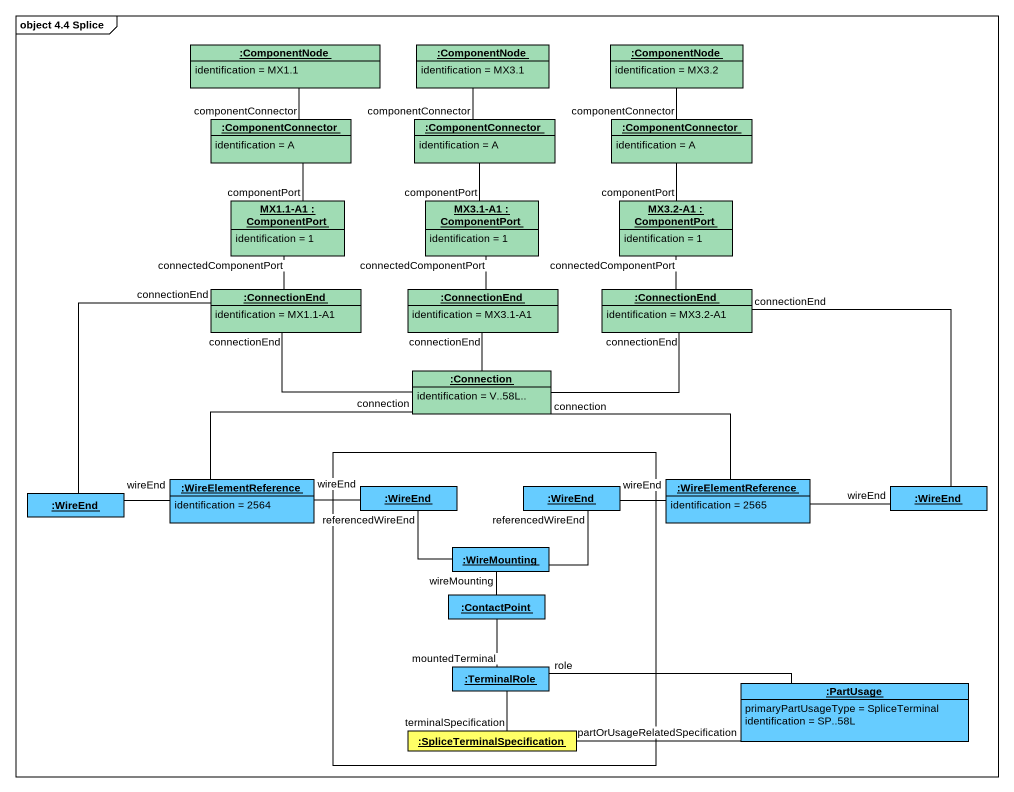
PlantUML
@startuml
mainframe object 4.4 Splice
hide circle
hide empty members
object ":ComponentNode" as ComponentNode #A0DCB4 {
  identification = MX1.1
}
object ":ComponentNode" as ComponentNode_2 #A0DCB4 {
  identification = MX3.1
}
object ":ComponentNode" as ComponentNode_3 #A0DCB4 {
  identification = MX3.2
}
object ":ComponentConnector" as ComponentConnector #A0DCB4 {
  identification = A
}
object ":ComponentConnector" as ComponentConnector_2 #A0DCB4 {
  identification = A
}
object ":ComponentConnector" as ComponentConnector_3 #A0DCB4 {
  identification = A
}
object "MX1.1-A1 : ComponentPort" as MX1_1_A1 #A0DCB4 {
  identification = 1
}
object "MX3.1-A1 : ComponentPort" as MX3_1_A1 #A0DCB4 {
  identification = 1
}
object "MX3.2-A1 : ComponentPort" as MX3_2_A1 #A0DCB4 {
  identification = 1
}
object ":ConnectionEnd" as ConnectionEnd #A0DCB4 {
  identification = MX1.1-A1
}
object ":ConnectionEnd" as ConnectionEnd_2 #A0DCB4 {
  identification = MX3.1-A1
}
object ":ConnectionEnd" as ConnectionEnd_3 #A0DCB4 {
  identification = MX3.2-A1
}
object ":Connection" as Connection #A0DCB4 {
  identification = V..58L..
}
object ":WireElementReference" as WireElementReference #66CCFF {
  identification = 2564
}
rectangle " " as rectangle1 {
  object ":WireEnd" as WireEnd #66CCFF
  object ":WireEnd" as WireEnd_2 #66CCFF
  object ":WireMounting" as WireMounting #66CCFF
  object ":ContactPoint" as ContactPoint #66CCFF
  object ":TerminalRole" as TerminalRole #66CCFF
  object ":SpliceTerminalSpecification" as SpliceTerminalSpecification #FFFF66
}
object ":WireElementReference" as WireElementReference_2 #66CCFF {
  identification = 2565
}
object ":WireEnd" as WireEnd_3 #66CCFF
object ":WireEnd" as WireEnd_4 #66CCFF
object ":PartUsage" as PartUsage #66CCFF {
  primaryPartUsageType = SpliceTerminal
  identification = SP..58L
}
ComponentNode -- ComponentConnector : componentConnector
ComponentNode_2 -- ComponentConnector_2 : componentConnector
ComponentNode_3 -- ComponentConnector_3 : componentConnector
ComponentConnector -- MX1_1_A1 : componentPort
ComponentConnector_2 -- MX3_1_A1 : componentPort
ComponentConnector_3 -- MX3_2_A1 : componentPort
ConnectionEnd -up- MX1_1_A1 : connectedComponentPort
ConnectionEnd_2 -up- MX3_1_A1 : connectedComponentPort
ConnectionEnd_3 -up- MX3_2_A1 : connectedComponentPort
Connection -left- ConnectionEnd : connectionEnd
Connection -up- ConnectionEnd_2 : connectionEnd
Connection -right- ConnectionEnd_3 : connectionEnd
WireElementReference -right- Connection : connection
WireElementReference -right- WireEnd : wireEnd
WireElementReference -left- WireEnd_4 : wireEnd
WireElementReference_2 -left- Connection : connection
WireElementReference_2 -left- WireEnd_2 : wireEnd
WireElementReference_2 -right- WireEnd_3 : wireEnd
WireEnd_3 -up- ConnectionEnd_3 : connectionEnd
WireEnd_4 -up- ConnectionEnd : connectionEnd
WireMounting -up- WireEnd : referencedWireEnd
WireMounting -up- WireEnd_2 : referencedWireEnd
ContactPoint -up- WireMounting : wireMounting
ContactPoint -- TerminalRole : mountedTerminal
TerminalRole -- SpliceTerminalSpecification : terminalSpecification
PartUsage -left- TerminalRole : role
SpliceTerminalSpecification -right- PartUsage : partOrUsageRelatedSpecification
@enduml
